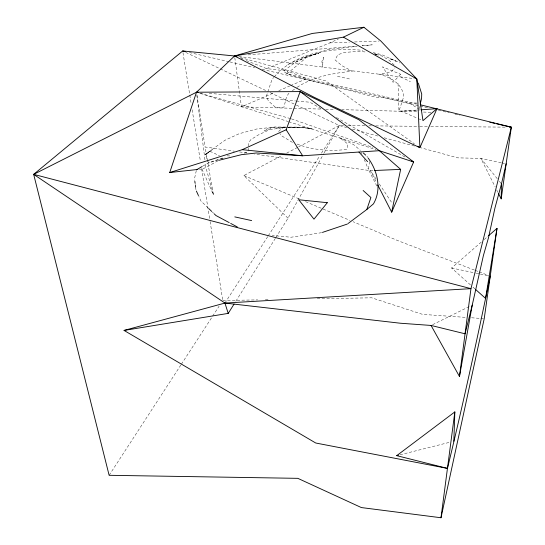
<?xml version="1.0" encoding="UTF-8"?>
<svg xmlns="http://www.w3.org/2000/svg" width="545" height="545" viewBox="0 0 545 545"><rect width="100%" height="100%" fill="white"/><g stroke="black" fill="none" stroke-linecap="round" stroke-linejoin="round"><path stroke-width="0.41" stroke-dasharray="2.73 2.04" d="M417.095 104.047L286.949 73.922L287.31 71.048L266.56 68.595L246.279 60.584M376.806 185.974L368.372 169.359L369.721 161.313M196.289 170.633L194.497 178.794L194.715 180.436M418.996 109.014L419.589 106.588M285.839 127.067L275.15 127.019L256.627 129.015L239.16 133.723L224.976 140.263L205.124 154.548L212.053 149.821L205.124 154.548L210.574 151.599L215.37 153.69L217.871 155.482L219.533 155.55M416.748 110.104L398.954 111.119L403.647 96.956C402.939 83.862 390.52 77.111 379.156 74.284L391.215 71.729L394.968 67.866M275.865 237.538L288.012 218.204L323.703 153.71M324.111 152.968L339.29 125.541L343.527 125.582M235.856 301.228L275.416 238.254M224.942 303.068L267.793 236.537M268.256 235.822L319.636 156.054M321.461 153.213L339.29 125.541L346.64 127.544M109.129 475.301L180.879 364.966M181.342 364.258L212.196 316.815M212.652 316.107L219.104 306.188M288.959 93.134L286.636 96.411L283.931 107.12L275.763 107.597L268.406 100.914L266.335 96.37L272.071 79.257L273.719 77.451M274.271 76.852C295.819 52.034 331.776 47.435 362.793 50.331M470.464 284.885L451.58 267.997L481.651 241.755M484.212 239.528L488.054 236.176M278.57 131.461L282.875 127.782L286.97 127.659M286.949 73.922L306.024 57.845L326.748 49.799L357.111 46.305M295.601 62.212L308.15 56.012L318.941 53.083L305.752 57.191L295.601 62.212L283.4 71.17L286.254 73.228L292.917 75.789L301.44 78.214L375.219 97.099L384.436 97.821L409.172 103.046L418.758 102.985M292.352 90.708L296.419 87.806M202.781 166.143L207.7 163.282L221.1 158.384L225.03 157.668M297.093 87.323C313.382 76.593 333.24 73.098 352.343 71.272L342.206 65.829L335.059 59.923L337.811 54.759L344.229 52.524L358.385 51.271L366.983 52.157M217.98 160.761L205.901 167.533L201.963 168.998L199.484 169.27M288.012 218.204L243.888 175.538L282.194 155.461M286.704 153.097L297.972 147.191M298.721 146.796L339.29 125.541L294.77 104.333M432.58 324.697L469.177 306.631M287.787 64.405L301.848 58.124L318.941 53.083M266.56 68.595L329.868 42.892L338.377 38.981M234.8 57.634L241.449 106.874L274.155 92.718M278.822 90.695L289.729 85.981M290.505 85.64L306.862 78.562L287.31 71.048M244.31 153.186L248.084 151.673L248.69 142.742L250.829 139.643L258.562 134.813L269.482 129.778L283.673 127.53L287.031 127.455M321.625 232.688L290.982 237.239L272.2 235.488M218.082 159.835L208.51 162.928L205.247 154.167M399.982 454.83L449.754 442.261M220.916 158.813L223.307 158.302M362.146 45.814L372.215 44.833L362.084 45.657M248.084 54.875L357.016 46.066M420.393 109.872L401.318 111.282L341.79 109.64M283.673 127.53L275.831 128.048L286.895 127.632M372.978 170.578L370.464 170.687L254.617 154.092M287.746 127.598L297.952 127.21L312.203 128.511L296.793 127.36L287.787 127.632M329.868 42.892L349.393 42.163M354.482 41.972L379.102 41.052M287.869 127.435L297.952 127.21M222.789 300.527L257.669 299.886M265.326 299.75L268.733 299.682M317.231 298.796L371.683 297.802L422.593 314.383L465.648 317.374M289.129 127.087L298.17 127.121L312.203 128.511M347.764 125.623L365.559 125.793M368.951 125.827L371.492 125.854M375.73 125.895L418.955 126.311M419.8 126.317L427.43 126.392M430.816 126.426L505.399 127.142M241.449 106.874L321.38 109.082M325.631 109.198L334.139 109.429M416.612 111.814L401.318 111.282L417.552 118.313M423.411 112.052L431.061 112.325M227.027 155.836L231.189 155.993M471.561 317.783L480.002 318.369M480.847 318.43L483.381 318.6M209.191 93.345L295.533 100.954M296.378 101.029L309.921 102.222L320.957 108.578M238.792 56.496L414.289 78.644M196.881 94.714L205.09 146.993L234.473 151.203M239.507 151.926L247.062 153.009M451.58 267.997L475.438 273.025M476.262 273.202L479.552 273.89M480.37 274.067L490.241 276.145M501.264 162.723L480.874 158.397L457.78 157.852L421.006 147.824M502.074 162.901L504.52 163.418M337.437 76.361L349.856 79.032M189.319 52.497L229.043 61.708M229.867 61.898L254.699 67.662M262.145 69.385L419.425 105.88M420.256 106.071L429.365 108.183M438.473 110.294L449.237 112.795M455.027 114.137L460 115.288M375.75 54.2L380.539 55.318L388.687 59.875L396.045 66.763M373.148 52.606L381.936 54.732L396.133 61.238L389.3 58.465L398.484 61.953L399.792 62.948M240.284 57.525L325.924 80.919L414.364 143.771M352.363 129.104L377.699 136.012M384.232 137.796L414.473 146.04M200.587 93.372L290.649 118.64M291.466 118.871L372.95 147.504M199.729 93.256L287.91 121.46M288.721 121.719L376.098 149.657M297.086 144.057C312.966 150.216 330.12 151.462 346.933 149.405L347.901 144.03L339.515 137.572L353.623 144.636L360.402 150.338M474.416 270.061L397.632 240.549L353.146 221.74M475.206 270.368L478.367 271.58M479.164 271.887L488.661 275.538M240.815 58.431L243.159 59.351M243.888 175.538L299.3 198.966M305.541 201.609L350.026 220.418M418.328 118.647L421.421 119.982M185.77 52.422L265.599 90.443M270.204 92.636L294 103.972M375.028 54.078L377.167 55.099M400.664 76.947L410.44 81.621M374.204 53.58L378.591 55.781M336.401 117.482L406.277 157.75M409.172 103.046L418.294 108.591M292.461 142.429L281.179 135.542L279.871 133.498M472.978 287.14L474.865 288.823M208.129 207.952L200.894 200.948L198.809 196.37M212.352 212.039L213.558 213.204M497.244 178.699L480.874 158.397L495.167 186.874M499.356 181.315L500.944 183.277M366.874 156.211L367.725 157.437M376.05 179.08L370.464 170.687L376.629 182.752M379.313 183.972L392.352 203.551M496.672 189.871L498.178 192.869M201.963 168.998L213.422 194.694L205.09 146.993M361.362 152.62L361.996 154.146M364.23 159.467L368.372 169.359M213.422 194.694L205.901 167.533L205.274 162.512M182.97 52.64L191.206 103.897M192.147 109.777L200.383 161.034M201.596 168.596L209.968 220.698M210.097 221.536L222.653 299.682M195.042 182.895L195.267 184.537M195.594 186.996L196.03 190.273M196.909 95.573L205.172 161.674M398.054 83.569L398.954 111.119M323.437 57.334L322.34 67.137L321.918 61.367L323.437 57.334M400.616 74.263L393.102 82.322L382.481 66.824L400.616 74.263M268.317 128.252L264.073 130.998L275.15 127.019L268.317 128.252"/><path stroke-width="0.82" d="M498.552 193.618L501.182 198.864L501.468 183.931L506.155 163.766M453.835 441.232L454.837 411.911L396.719 455.654L447.452 468.393C462.971 404.567 476.861 340.441 490.241 276.145M237.021 56.632L234.575 55.965L182.704 50.958L33.667 174.359L109.129 475.301L297.836 478.34L361.362 507.565L440.994 517.75L454.837 411.911M447.452 468.393L315.739 443.01L124.042 330.427L224.942 303.068L400.282 323.219L431.054 325.447L459.469 376.493L470.955 288.659L511.333 127.196L420.406 104.81M488.688 235.617L497.006 228.362L484.226 318.661L440.994 517.75M501.182 198.864L511.333 127.196L496.427 123.742M497.006 228.362L485.568 298.394L475.499 289.388M459.469 376.493L472.222 305.125L483.401 255.544L488.443 237.933L494.949 207.972L501.468 183.931M377.787 185.021L391.664 212.168L400.65 169.372L379.334 150.692L300.138 91.587L196.493 92.221L33.667 174.359L224.942 303.068L470.955 288.659L33.667 174.359M420.188 104.156L421.571 98.488L421.721 94.047L418.288 83.058M472.222 305.125L465.055 333.799L431.054 325.447M197.828 169.447L169.733 172.54L196.493 92.221L234.575 55.965L312.394 33.429L363.903 27.25L380.798 40.991L416.816 78.964L422.968 120.656L436.988 108.646L421.224 109.811M348.057 223.532L366.819 209.484L370.913 197.515L363.127 190.491M169.733 172.54L242.239 149.677L286.18 129.764L300.138 91.587L358.93 119.771L413.635 161.988L391.664 212.168M436.988 108.646L419.888 147.695L313.763 97.105L234.575 55.965L343.425 37.155L363.903 27.25M124.042 330.427L228.212 313.389L234.057 304.09M366.819 209.484L373.461 203.864C381.943 189.278 377.644 171.041 368.154 158.05M196.466 169.822L202.079 166.552M322.429 232.415L347.39 224.036M396.719 455.654L398.347 455.245M218.695 160.366L241.421 154.678L256.395 152.982L302.659 155.775L379.334 150.692L413.635 161.988L411.427 160.72M374.66 170.503L400.65 169.372M509.636 127.183L511.333 127.196M196.493 92.221L198.182 92.371M242.239 149.677L302.659 155.775L286.18 129.764M234.793 216.89L251.661 220.589M182.704 50.958L185.184 51.537M489.805 122.203L494.771 123.361M412.034 161.422L413.635 161.988M229.207 222.612L215.97 215.541L214.158 213.79M230.678 223.402L237.293 226.938M343.425 37.155L416.816 78.964L419.888 147.695L417.817 146.224M363.345 153.009L365.702 155.141M208.735 208.537L211.746 211.453M358.971 152.055L367.596 161.661M196.377 191.036L198.462 195.607M224.942 303.068L228.212 313.389M194.824 181.253L195.042 182.895M195.376 185.355L195.594 186.996M327.307 202.692L313.975 219.151L298.742 199.749L327.307 202.692"/></g></svg>
